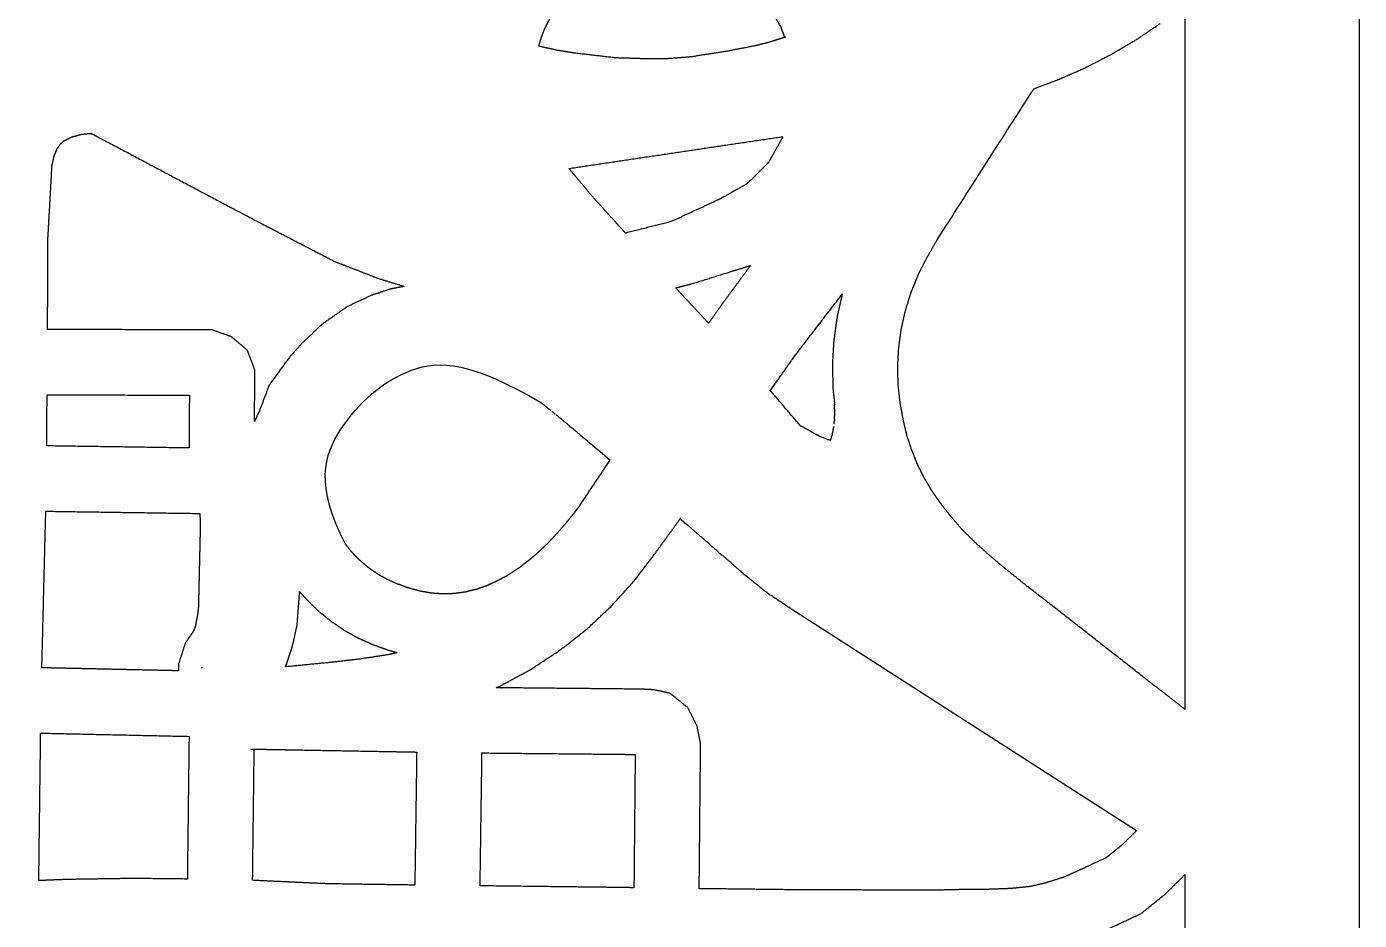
# Model space of a CAD drawing. Header units: millimetres. Extents: x 221 to 753, y -52 to 165.
# Drawn here: x 691.6 to 752.8, y 45.3 to 86.3 of the extents above; entities that cross this region are included whole.
import ezdxf

# ---------------------------------------------------------------- set-up
doc = ezdxf.new("R2010")
doc.units = ezdxf.units.MM
doc.layers.add('Laser$Cut', color=1, linetype='Continuous', true_color=0xff0000)
doc.layers.add('Laser$Outline', color=3, linetype='Continuous', true_color=0x00ff00)

msp = doc.modelspace()

# ---------------------------------------------------------------- linework, layer by layer
at = {"layer": 'Laser$Cut'}
for points in [[(744.791, 54.981), (744.791, 87.362)], [(693.422, -46.069), (744.791, -46.069), (744.791, 47.405)]]:
    msp.add_lwpolyline(points, dxfattribs=at)
at = {"layer": 'Laser$Cut', "lineweight": -3}
msp.add_lwpolyline([(726.887, 59.48), (742.557, 49.416)], dxfattribs=at)
for points, degree in [([(725.531, 87.538), (725.873, 86.927), (726.216, 86.316)], 2), ([(715.36, 86.22), (715.494, 86.486), (715.627, 86.753)], 2), ([(742.577, 85.761), (743.106, 86.121), (743.635, 86.481)], 2), ([(715.104, 85.444), (715.142, 85.585), (715.179, 85.726)], 2), ([(715.179, 85.726), (715.27, 85.973), (715.36, 86.22)], 2), ([(726.389, 85.846), (726.044, 85.738), (725.699, 85.629)], 2), ([(726.216, 86.316), (726.302, 86.081), (726.389, 85.846)], 2), ([(726.44, 85.862), (726.414, 85.854), (726.389, 85.846)], 2), ([(741.363, 85.052), (741.97, 85.407), (742.577, 85.761)], 2), ([(715.295, 85.396), (715.2, 85.42), (715.104, 85.444)], 2), ([(715.991, 85.245), (715.643, 85.32), (715.295, 85.396)], 2), ([(716.739, 85.123), (716.365, 85.184), (715.991, 85.245)], 2), ([(718.643, 84.904), (717.691, 85.014), (716.739, 85.123)], 2), ([(723.698, 85.203), (722.906, 85.078), (722.114, 84.953)], 2), ([(725.058, 85.462), (724.378, 85.332), (723.698, 85.203)], 2), ([(725.699, 85.629), (725.379, 85.545), (725.058, 85.462)], 2), ([(719.903, 84.865), (719.273, 84.885), (718.643, 84.904)], 2), ([(720.992, 84.864), (720.448, 84.865), (719.903, 84.865)], 2), ([(722.114, 84.953), (721.553, 84.908), (720.992, 84.864)], 2), ([(740.163, 84.433), (740.763, 84.743), (741.363, 85.052)], 2), ([(737.981, 83.538), (738.472, 83.723), (738.963, 83.907)], 2), ([(738.963, 83.907), (739.372, 84.086), (739.781, 84.265)], 2), ([(739.781, 84.265), (739.972, 84.349), (740.163, 84.433)], 2), ([(733.393, 76.543), (734.827, 78.783), (736.261, 81.023), (737.696, 83.263)], 3), ([(737.698, 83.262), (737.746, 83.337), (737.794, 83.411), (737.841, 83.486)], 3), ([(737.841, 83.486), (737.911, 83.512), (737.981, 83.538)], 2), ([(738.113, 82.834), (738.113, 82.835), (738.113, 82.835)], 2), ([(694.105, 81.402), (694.321, 81.421), (694.536, 81.441)], 2), ([(692.976, 80.733), (693.056, 80.847), (693.135, 80.962)], 2), ([(693.135, 80.962), (693.221, 81.036), (693.307, 81.111)], 2), ([(693.307, 81.111), (693.392, 81.151), (693.477, 81.191)], 2), ([(693.477, 81.191), (693.563, 81.231), (693.648, 81.272)], 2), ([(693.648, 81.272), (693.877, 81.337), (694.105, 81.402)], 2), ([(716.488, 79.829), (721.395, 80.559), (726.302, 81.289)], 2), ([(726.271, 81.205), (725.956, 80.648), (725.641, 80.092)], 2), ([(726.302, 81.289), (726.286, 81.247), (726.271, 81.205)], 2), ([(692.737, 79.957), (692.788, 80.183), (692.838, 80.408)], 2), ([(692.838, 80.408), (692.907, 80.571), (692.976, 80.733)], 2), ([(692.704, 79.313), (692.72, 79.635), (692.737, 79.957)], 2), ([(716.793, 79.456), (716.641, 79.643), (716.489, 79.829)], 2), ([(725.641, 80.092), (725.143, 79.601), (724.645, 79.11)], 2), ([(692.548, 76.567), (692.626, 77.94), (692.704, 79.313)], 2), ([(717.593, 78.504), (717.193, 78.98), (716.793, 79.456)], 2), ([(724.645, 79.11), (724.044, 78.771), (723.442, 78.432)], 2), ([(719.082, 76.859), (718.338, 77.682), (717.593, 78.504)], 2), ([(723.442, 78.432), (722.309, 77.908), (721.176, 77.385)], 2), ([(721.176, 77.385), (720.145, 77.124), (719.113, 76.864)], 2), ([(692.549, 76.257), (692.549, 76.412), (692.548, 76.567)], 2), ([(719.113, 76.864), (719.098, 76.861), (719.082, 76.859)], 2), ([(732.956, 75.777), (733.174, 76.16), (733.393, 76.543)], 2), ([(692.553, 75.248), (692.551, 75.752), (692.549, 76.257)], 2), ([(705.732, 75.55), (706.738, 75.161), (707.744, 74.771)], 2), ([(724.824, 75.369), (724.179, 74.494), (723.533, 73.62)], 2), ([(723.989, 75.11), (724.406, 75.239), (724.824, 75.369)], 2), ([(732.629, 75.141), (732.792, 75.459), (732.956, 75.777)], 2), ([(692.531, 72.436), (692.542, 73.842), (692.553, 75.248)], 2), ([(707.744, 74.771), (708.332, 74.592), (708.92, 74.412)], 2), ([(722.085, 74.52), (723.037, 74.815), (723.989, 75.11)], 2), ([(732.543, 74.974), (732.586, 75.058), (732.629, 75.141)], 2), ([(708.291, 74.291), (707.86, 74.149), (707.428, 74.006)], 2), ([(708.687, 74.367), (708.489, 74.329), (708.291, 74.291)], 2), ([(708.885, 74.405), (708.786, 74.386), (708.687, 74.367)], 2), ([(708.916, 74.411), (708.9, 74.408), (708.885, 74.405)], 2), ([(708.92, 74.412), (708.918, 74.412), (708.916, 74.411)], 2), ([(721.388, 74.344), (721.736, 74.432), (722.085, 74.52)], 2), ([(722.899, 72.717), (722.144, 73.531), (721.388, 74.344)], 2), ([(723.63, 74.654), (723.63, 74.654), (723.63, 74.654), (723.63, 74.654)], 3), ([(731.93, 73.256), (732.062, 73.685), (732.193, 74.113)], 2), ([(732.193, 74.113), (732.197, 74.121), (732.2, 74.129)], 2), ([(732.2, 74.129), (732.2, 74.13), (732.201, 74.131), (732.202, 74.132)], 3), ([(732.202, 74.127), (732.203, 74.128), (732.203, 74.129), (732.204, 74.13)], 3), ([(706.319, 73.491), (705.72, 73.073), (705.121, 72.655)], 2), ([(707.428, 74.006), (706.874, 73.748), (706.319, 73.491)], 2), ([(723.533, 73.62), (723.216, 73.169), (722.899, 72.717)], 2), ([(726.855, 71.216), (727.948, 72.64), (729.042, 74.064)], 2), ([(729.027, 74.022), (728.908, 73.486), (728.79, 72.95)], 2), ([(729.04, 74.066), (729.034, 74.044), (729.027, 74.022)], 2), ([(728.79, 72.95), (728.753, 72.678), (728.717, 72.406)], 2), ([(731.746, 72.425), (731.827, 72.788), (731.907, 73.151)], 2), ([(731.906, 73.148), (731.906, 73.149), (731.906, 73.15), (731.905, 73.15)], 3), ([(731.907, 73.151), (731.918, 73.204), (731.93, 73.256)], 2), ([(731.918, 73.22), (731.918, 73.22), (731.918, 73.22), (731.918, 73.22)], 3), ([(692.531, 72.434), (692.531, 72.435), (692.531, 72.436)], 2), ([(700.108, 72.411), (696.32, 72.423), (692.531, 72.434)], 2), ([(700.981, 72.098), (700.544, 72.255), (700.108, 72.411)], 2), ([(704.736, 72.287), (704.47, 72.034), (704.204, 71.782)], 2), ([(705.121, 72.655), (704.928, 72.471), (704.736, 72.287)], 2), ([(728.717, 72.406), (728.68, 72.134), (728.643, 71.862)], 2), ([(731.632, 71.578), (731.689, 72.001), (731.746, 72.425)], 2), ([(701.71, 71.478), (701.346, 71.788), (700.981, 72.098)], 2), ([(704.204, 71.782), (703.915, 71.456), (703.625, 71.13)], 2), ([(728.643, 71.862), (728.613, 71.32), (728.583, 70.778)], 2), ([(702.058, 70.574), (701.884, 71.026), (701.71, 71.478)], 2), ([(703.625, 71.13), (703.167, 70.501), (702.709, 69.871)], 2), ([(725.734, 69.623), (726.294, 70.42), (726.855, 71.216)], 2), ([(731.585, 70.737), (731.609, 71.157), (731.632, 71.578)], 2), ([(702.041, 68.21), (702.049, 69.392), (702.058, 70.574)], 2), ([(728.583, 70.778), (728.598, 70.226), (728.614, 69.675)], 2), ([(731.609, 69.88), (731.597, 70.308), (731.585, 70.737)], 2), ([(702.709, 69.871), (702.486, 69.278), (702.264, 68.685)], 2), ([(731.697, 69.075), (731.653, 69.477), (731.609, 69.88)], 2), ([(692.499, 67.086), (692.505, 68.262), (692.511, 69.438)], 2), ([(692.511, 69.434), (695.78, 69.424), (699.049, 69.414)], 2), ([(699.049, 69.414), (699.044, 68.707), (699.04, 67.999)], 2), ([(725.902, 69.433), (725.817, 69.527), (725.732, 69.622)], 2), ([(725.733, 69.622), (725.733, 69.622), (725.734, 69.623)], 2), ([(727.092, 68.037), (726.497, 68.735), (725.902, 69.433)], 2), ([(728.614, 69.675), (728.632, 69.509), (728.65, 69.343)], 2), ([(728.65, 69.343), (728.654, 69.311), (728.657, 69.279)], 2), ([(728.657, 69.279), (728.67, 69.16), (728.683, 69.042)], 2), ([(702.264, 68.685), (702.152, 68.448), (702.041, 68.21)], 2), ([(715.417, 68.9), (715.411, 68.905), (715.406, 68.909), (715.401, 68.913)], 3), ([(715.417, 68.9), (715.422, 68.896), (715.427, 68.892), (715.433, 68.887)], 3), ([(715.433, 68.887), (715.44, 68.881), (715.447, 68.875), (715.455, 68.869)], 3), ([(715.465, 68.861), (715.462, 68.863), (715.46, 68.865), (715.457, 68.867)], 3), ([(715.74, 68.636), (715.726, 68.648), (715.711, 68.66), (715.697, 68.671)], 3), ([(715.757, 68.622), (715.753, 68.625), (715.749, 68.628), (715.746, 68.631)], 3), ([(715.855, 68.542), (715.855, 68.542), (715.757, 68.622), (715.757, 68.622)], 3), ([(728.677, 69.041), (728.677, 69.037), (728.678, 69.033), (728.678, 69.029)], 3), ([(728.681, 68.986), (728.68, 69), (728.679, 69.015), (728.678, 69.029)], 3), ([(728.689, 68.987), (728.69, 68.98), (728.691, 68.972)], 2), ([(728.692, 68.565), (728.692, 68.564), (728.692, 68.563), (728.692, 68.562)], 3), ([(731.843, 68.275), (731.77, 68.675), (731.697, 69.075)], 2), ([(699.04, 67.999), (699.036, 67.495), (699.032, 66.99)], 2), ([(715.921, 68.487), (715.906, 68.5), (715.891, 68.512), (715.877, 68.524)], 3), ([(715.938, 68.474), (715.934, 68.477), (715.93, 68.48), (715.926, 68.484)], 3), ([(715.927, 68.495), (715.933, 68.49), (715.938, 68.486), (715.944, 68.481)], 3), ([(716.041, 68.388), (716.046, 68.385), (716.05, 68.382), (716.054, 68.378)], 3), ([(716.104, 68.337), (716.088, 68.35), (716.073, 68.362), (716.058, 68.375)], 3), ([(716.108, 68.343), (716.11, 68.342), (716.111, 68.34), (716.112, 68.339)], 3), ([(716.12, 68.323), (716.116, 68.327), (716.112, 68.33), (716.108, 68.334)], 3), ([(716.469, 68.035), (716.499, 68.01), (716.529, 67.985), (716.56, 67.96)], 3), ([(716.74, 67.81), (716.68, 67.86), (716.62, 67.91), (716.56, 67.96)], 3), ([(727.092, 68.037), (727.272, 67.936), (727.451, 67.835), (727.631, 67.734)], 3), ([(727.136, 67.986), (727.135, 67.987), (727.133, 67.989)], 2), ([(727.133, 67.988), (727.134, 67.987), (727.135, 67.986), (727.136, 67.986)], 3), ([(728.645, 67.947), (728.645, 67.947), (728.648, 67.969), (728.648, 67.969)], 3), ([(728.664, 68.106), (728.665, 68.118), (728.668, 68.14), (728.669, 68.152)], 3), ([(728.669, 68.152), (728.669, 68.152), (728.674, 68.202), (728.674, 68.202)], 3), ([(728.676, 68.222), (728.675, 68.215), (728.674, 68.208), (728.674, 68.202)], 3), ([(728.676, 68.222), (728.676, 68.227), (728.676, 68.231), (728.677, 68.235)], 3), ([(728.677, 68.238), (728.677, 68.24), (728.677, 68.243), (728.678, 68.245)], 3), ([(728.691, 68.524), (728.691, 68.537), (728.692, 68.55), (728.692, 68.562)], 3), ([(732.004, 67.582), (731.923, 67.929), (731.843, 68.275)], 2), ([(716.767, 67.79), (716.778, 67.781), (716.789, 67.772), (716.799, 67.763)], 3), ([(716.844, 67.724), (716.829, 67.736), (716.814, 67.749), (716.798, 67.762)], 3), ([(716.844, 67.725), (716.846, 67.723), (716.849, 67.721), (716.851, 67.719)], 3), ([(716.949, 67.636), (716.916, 67.663), (716.883, 67.691), (716.85, 67.718)], 3), ([(716.953, 67.634), (717.107, 67.504), (717.262, 67.375), (717.416, 67.245)], 3), ([(727.631, 67.734), (727.66, 67.717), (727.689, 67.701), (727.718, 67.685)], 3), ([(727.653, 67.379), (727.653, 67.379), (727.654, 67.378), (727.654, 67.378)], 3), ([(727.654, 67.378), (727.654, 67.379), (727.653, 67.379)], 2), ([(727.76, 67.662), (727.782, 67.65), (727.805, 67.638), (727.827, 67.626)], 3), ([(727.832, 67.624), (727.834, 67.623), (727.836, 67.622), (727.837, 67.621)], 3), ([(727.838, 67.621), (727.841, 67.619), (727.844, 67.618), (727.847, 67.616)], 3), ([(727.847, 67.616), (727.855, 67.612), (727.864, 67.607), (727.873, 67.603)], 3), ([(727.875, 67.596), (727.878, 67.594), (727.881, 67.593), (727.884, 67.591)], 3), ([(727.886, 67.596), (727.891, 67.593), (727.895, 67.591), (727.899, 67.589)], 3), ([(727.933, 67.572), (727.922, 67.577), (727.91, 67.583), (727.899, 67.589)], 3), ([(728.606, 67.712), (728.606, 67.716), (728.607, 67.719), (728.608, 67.722)], 3), ([(728.608, 67.723), (728.61, 67.73), (728.611, 67.738), (728.612, 67.745)], 3), ([(728.612, 67.745), (728.613, 67.747), (728.613, 67.75), (728.614, 67.752)], 3), ([(728.614, 67.754), (728.618, 67.772), (728.621, 67.79), (728.625, 67.807)], 3), ([(732.238, 66.876), (732.121, 67.229), (732.004, 67.582)], 2), ([(699.031, 66.99), (695.763, 67.038), (692.495, 67.086)], 2), ([(699.032, 66.99), (699.032, 66.99), (699.031, 66.99)], 2), ([(717.416, 67.245), (717.738, 66.975), (718.059, 66.706), (718.38, 66.436)], 3), ([(732.277, 66.781), (732.258, 66.829), (732.238, 66.876)], 2), ([(732.5, 66.226), (732.388, 66.504), (732.277, 66.781)], 2), ([(717.261, 64.764), (717.634, 65.321), (718.007, 65.879), (718.38, 66.436)], 3), ([(732.61, 66.004), (732.555, 66.115), (732.5, 66.226)], 2), ([(732.787, 65.647), (732.698, 65.826), (732.61, 66.004)], 2), ([(733.015, 65.262), (732.901, 65.454), (732.787, 65.647)], 2), ([(733.148, 65.036), (733.082, 65.149), (733.015, 65.262)], 2), ([(733.481, 64.556), (733.315, 64.796), (733.148, 65.036)], 2), ([(717.012, 64.392), (716.931, 64.286), (716.851, 64.18)], 2), ([(717.012, 64.392), (717.095, 64.516), (717.178, 64.64), (717.261, 64.764)], 3), ([(733.564, 64.437), (733.522, 64.497), (733.481, 64.556)], 2), ([(733.997, 63.886), (733.78, 64.161), (733.564, 64.437)], 2), ([(692.273, 56.895), (692.363, 60.49), (692.453, 64.086)], 2), ([(692.453, 64.086), (695.991, 64.034), (699.528, 63.983)], 2), ([(699.528, 63.983), (699.54, 63.742), (699.551, 63.502)], 2), ([(716.69, 63.968), (716.516, 63.754), (716.343, 63.54)], 2), ([(716.821, 64.142), (716.756, 64.055), (716.69, 63.968)], 2), ([(716.851, 64.18), (716.836, 64.161), (716.821, 64.142)], 2), ([(716.85, 64.18), (716.862, 64.197), (716.874, 64.213), (716.874, 64.213)], 3), ([(720.403, 62.096), (720.976, 62.886), (721.549, 63.676)], 2), ([(721.549, 63.676), (721.587, 63.73), (721.624, 63.784)], 2), ([(721.604, 63.721), (721.599, 63.725), (721.594, 63.729), (721.589, 63.734)], 3), ([(721.61, 63.725), (721.61, 63.725), (721.61, 63.725), (721.61, 63.725)], 3), ([(721.622, 63.705), (721.618, 63.709), (721.614, 63.712), (721.61, 63.716)], 3), ([(721.644, 63.697), (721.645, 63.696), (721.645, 63.696), (721.646, 63.695)], 3), ([(734.053, 63.815), (734.025, 63.85), (733.997, 63.886)], 2), ([(734.551, 63.243), (734.302, 63.529), (734.053, 63.815)], 2), ([(699.551, 63.502), (699.515, 61.941), (699.478, 60.38)], 2), ([(716.343, 63.54), (716.129, 63.296), (715.915, 63.052)], 2), ([(721.876, 63.488), (721.878, 63.487), (721.879, 63.486), (721.881, 63.484)], 3), ([(722.021, 63.365), (721.974, 63.405), (721.927, 63.444), (721.881, 63.484)], 3), ([(722.076, 63.317), (722.061, 63.33), (722.039, 63.349), (722.02, 63.365)], 3), ([(722.338, 63.092), (722.329, 63.099), (722.32, 63.107), (722.312, 63.115)], 3), ([(722.345, 63.086), (722.343, 63.087), (722.341, 63.089), (722.339, 63.091)], 3), ([(722.345, 63.086), (722.346, 63.085), (722.348, 63.083), (722.35, 63.082)], 3), ([(735.149, 62.648), (734.85, 62.945), (734.551, 63.243)], 2), ([(706.451, 62.275), (706.338, 62.421), (706.226, 62.567)], 2), ([(715.423, 62.528), (715.346, 62.456), (715.27, 62.385)], 2), ([(715.422, 62.528), (715.43, 62.536), (715.437, 62.543), (715.445, 62.55)], 3), ([(715.446, 62.551), (715.453, 62.558), (715.461, 62.565), (715.468, 62.572)], 3), ([(715.503, 62.603), (715.486, 62.587), (715.469, 62.571)], 2), ([(715.502, 62.605), (715.508, 62.61), (715.513, 62.615), (715.518, 62.62)], 3), ([(715.915, 63.052), (715.717, 62.836), (715.519, 62.62)], 2), ([(715.52, 62.619), (715.52, 62.619), (715.52, 62.619), (715.52, 62.619)], 3), ([(722.711, 62.77), (722.717, 62.765), (722.724, 62.759), (722.73, 62.753)], 3), ([(722.894, 62.614), (722.896, 62.612), (722.899, 62.609), (722.902, 62.607)], 3), ([(722.972, 62.545), (722.949, 62.564), (722.927, 62.583), (722.904, 62.603)], 3), ([(722.975, 62.543), (722.976, 62.542), (722.978, 62.54), (722.979, 62.539)], 3), ([(722.991, 62.528), (722.987, 62.531), (722.983, 62.535), (722.979, 62.538)], 3), ([(722.991, 62.528), (723.035, 62.49), (723.079, 62.451), (723.123, 62.413)], 3), ([(735.762, 62.095), (735.455, 62.372), (735.149, 62.648)], 2), ([(706.702, 62.004), (706.577, 62.139), (706.451, 62.275)], 2), ([(706.982, 61.737), (706.842, 61.87), (706.702, 62.004)], 2), ([(714.845, 62.002), (714.736, 61.908), (714.628, 61.814)], 2), ([(715.043, 62.174), (714.944, 62.088), (714.845, 62.002)], 2), ([(715.062, 62.19), (715.053, 62.182), (715.043, 62.174)], 2), ([(715.27, 62.385), (715.166, 62.287), (715.062, 62.19)], 2), ([(719.469, 60.873), (719.936, 61.485), (720.403, 62.096)], 2), ([(723.122, 62.414), (723.258, 62.296), (723.393, 62.178), (723.528, 62.06)], 3), ([(723.535, 62.067), (723.967, 61.684), (724.4, 61.301)], 2), ([(736.465, 61.495), (736.113, 61.795), (735.762, 62.095)], 2), ([(707.354, 61.436), (707.168, 61.587), (706.982, 61.737)], 2), ([(707.763, 61.161), (707.558, 61.298), (707.354, 61.436)], 2), ([(714.148, 61.458), (713.915, 61.303), (713.683, 61.148)], 2), ([(714.628, 61.814), (714.388, 61.636), (714.148, 61.458)], 2), ([(724.4, 61.301), (724.982, 60.832), (725.565, 60.362)], 2), ([(737.54, 60.635), (737.002, 61.065), (736.465, 61.495)], 2), ([(708.156, 60.943), (707.959, 61.052), (707.763, 61.161)], 2), ([(708.583, 60.753), (708.37, 60.848), (708.156, 60.943)], 2), ([(709.088, 60.57), (708.836, 60.661), (708.583, 60.753)], 2), ([(712.755, 60.685), (712.502, 60.593), (712.248, 60.501)], 2), ([(713.208, 60.892), (712.981, 60.789), (712.755, 60.685)], 2), ([(713.683, 61.148), (713.445, 61.02), (713.208, 60.892)], 2), ([(718.438, 59.734), (718.954, 60.304), (719.469, 60.873)], 2), ([(738.662, 59.764), (738.101, 60.2), (737.54, 60.635)], 2), ([(699.478, 60.38), (699.471, 60.04), (699.465, 59.7)], 2), ([(703.999, 58.873), (704.048, 59.522), (704.097, 60.171)], 2), ([(704.097, 60.171), (704.102, 60.287), (704.108, 60.403)], 2), ([(704.108, 60.401), (704.133, 60.368), (704.158, 60.336)], 2), ([(704.158, 60.336), (704.361, 60.116), (704.564, 59.897)], 2), ([(709.628, 60.418), (709.358, 60.494), (709.088, 60.57)], 2), ([(710.199, 60.319), (709.914, 60.369), (709.628, 60.418)], 2), ([(710.735, 60.285), (710.467, 60.302), (710.199, 60.319)], 2), ([(711.201, 60.302), (710.968, 60.293), (710.735, 60.285)], 2), ([(711.725, 60.375), (711.463, 60.338), (711.201, 60.302)], 2), ([(712.248, 60.501), (711.987, 60.438), (711.725, 60.375)], 2), ([(725.565, 60.362), (726.226, 59.921), (726.887, 59.48)], 2), ([(699.443, 59.511), (699.433, 59.417), (699.422, 59.323)], 2), ([(699.465, 59.7), (699.454, 59.605), (699.443, 59.511)], 2), ([(704.564, 59.897), (704.782, 59.689), (705, 59.481)], 2), ([(705, 59.481), (705.285, 59.251), (705.569, 59.022)], 2), ([(717.317, 58.678), (717.878, 59.206), (718.438, 59.734)], 2), ([(742.819, 56.511), (740.74, 58.138), (738.662, 59.764)], 2), ([(699.32, 58.787), (699.27, 58.666), (699.22, 58.545)], 2), ([(699.422, 59.323), (699.371, 59.055), (699.32, 58.787)], 2), ([(703.786, 57.896), (703.892, 58.385), (703.999, 58.873)], 2), ([(705.569, 59.022), (705.882, 58.811), (706.194, 58.6)], 2), ([(744.791, 58.794), (744.791, 58.795), (744.791, 58.795), (744.791, 58.795)], 3), ([(699.22, 58.545), (699.042, 58.291), (698.865, 58.037)], 2), ([(706.194, 58.6), (706.506, 58.427), (706.817, 58.255)], 2), ([(706.817, 58.255), (707.139, 58.112), (707.461, 57.968)], 2), ([(716.083, 57.714), (716.7, 58.196), (717.317, 58.678)], 2), ([(698.865, 58.037), (698.705, 57.545), (698.545, 57.053)], 2), ([(703.653, 57.49), (703.72, 57.693), (703.786, 57.896)], 2), ([(707.461, 57.968), (707.816, 57.84), (708.171, 57.711)], 2), ([(708.171, 57.711), (708.383, 57.652), (708.595, 57.592)], 2), ([(708.595, 57.592), (708.401, 57.546), (708.206, 57.499)], 2), ([(714.711, 56.81), (715.397, 57.262), (716.083, 57.714)], 2), ([(698.545, 57.053), (698.546, 56.905), (698.547, 56.757)], 2), ([(705.362, 57.123), (704.41, 57.031), (703.458, 56.938)], 2), ([(703.458, 56.938), (703.49, 57.015), (703.521, 57.091)], 2), ([(703.458, 56.938), (703.458, 56.938), (703.458, 56.938)], 2), ([(703.486, 56.942), (703.498, 56.991), (703.51, 57.041), (703.521, 57.091)], 3), ([(703.521, 57.091), (703.587, 57.29), (703.653, 57.49)], 2), ([(706.849, 57.29), (706.105, 57.207), (705.362, 57.123)], 2), ([(708.206, 57.499), (707.528, 57.395), (706.849, 57.29)], 2), ([(698.373, 56.761), (697.031, 56.79), (695.689, 56.82)], 2), ([(698.547, 56.757), (698.46, 56.759), (698.373, 56.761)], 2), ([(699.61, 56.882), (699.612, 56.886), (699.615, 56.891), (699.618, 56.895)], 3), ([(699.611, 56.881), (699.612, 56.882), (699.612, 56.883), (699.613, 56.884)], 3), ([(699.621, 56.9), (699.626, 56.909), (699.632, 56.918), (699.637, 56.927)], 3), ([(713.328, 56.061), (714.019, 56.436), (714.711, 56.81)], 2), ([(744.791, 54.981), (743.805, 55.746), (742.819, 56.511)], 2), ([(713.137, 55.978), (713.233, 56.02), (713.328, 56.061)], 2), ([(720.398, 55.883), (720.111, 55.898), (719.825, 55.913)], 2), ([(721.126, 55.727), (720.762, 55.805), (720.398, 55.883)], 2), ([(721.948, 55.06), (721.537, 55.393), (721.126, 55.727)], 2), ([(722.371, 54.216), (722.159, 54.638), (721.948, 55.06)], 2), ([(692.132, 47.125), (692.175, 50.51), (692.217, 53.895)], 2), ([(692.217, 53.895), (695.626, 53.82), (699.034, 53.746)], 2), ([(722.532, 53.408), (722.452, 53.812), (722.371, 54.216)], 2), ([(699.034, 53.746), (698.994, 50.47), (698.955, 47.193)], 2), ([(722.468, 46.751), (722.5, 50.079), (722.532, 53.408)], 2), ([(701.856, 53.163), (701.941, 53.162), (702.027, 53.16)], 2), ([(701.954, 47.135), (701.99, 50.148), (702.027, 53.16)], 2), ([(702.027, 53.16), (702.31, 53.155), (702.593, 53.15)], 2), ([(702.593, 53.15), (702.966, 53.144), (703.339, 53.137)], 2), ([(703.339, 53.137), (703.42, 53.135), (703.502, 53.134)], 2), ([(709.49, 53.026), (709.447, 49.971), (709.404, 46.915)], 2), ([(712.403, 46.883), (712.447, 49.934), (712.49, 52.985)], 2), ([(712.486, 52.985), (715.041, 52.96), (717.595, 52.935)], 2), ([(717.595, 52.935), (717.829, 52.932), (718.062, 52.93)], 2), ([(718.062, 52.93), (718.365, 52.927), (718.668, 52.924)], 2), ([(718.668, 52.924), (719.097, 52.92), (719.527, 52.916)], 2), ([(719.527, 52.916), (719.524, 52.552), (719.52, 52.189)], 2), ([(719.52, 52.189), (719.517, 51.872), (719.514, 51.555)], 2), ([(719.514, 51.555), (719.491, 49.174), (719.469, 46.794)], 2), ([(742.557, 49.416), (742.221, 49.085), (741.885, 48.754)], 2), ([(741.528, 48.465), (741.349, 48.321), (741.17, 48.176)], 2), ([(741.885, 48.754), (741.706, 48.61), (741.528, 48.465)], 2), ([(741.17, 48.176), (740.585, 47.903), (739.999, 47.63)], 2), ([(693.443, 47.174), (692.787, 47.148), (692.132, 47.121)], 2), ([(696.393, 47.218), (694.918, 47.196), (693.443, 47.174)], 2), ([(696.741, 47.216), (696.567, 47.217), (696.393, 47.218)], 2), ([(698.955, 47.193), (697.848, 47.205), (696.741, 47.216)], 2), ([(739.222, 47.279), (738.794, 47.145), (738.367, 47.011)], 2), ([(739.999, 47.63), (739.61, 47.454), (739.222, 47.279)], 2), ([(743.885, 46.514), (744.338, 46.959), (744.791, 47.405)], 2), ([(744.791, 47.405), (744.791, 47.405), (744.791, 47.405)], 2), ([(692.132, 47.121), (692.132, 47.123), (692.132, 47.125)], 2), ([(705.455, 46.974), (704.974, 46.995), (704.494, 47.015)], 2), ([(707.607, 46.942), (706.531, 46.958), (705.455, 46.974)], 2), ([(709.404, 46.915), (708.505, 46.928), (707.607, 46.942)], 2), ([(709.404, 46.915), (709.404, 46.915), (709.404, 46.915)], 2), ([(712.403, 46.882), (712.403, 46.883), (712.403, 46.883)], 2), ([(726.454, 46.704), (724.461, 46.727), (722.468, 46.751)], 2), ([(734.962, 46.718), (734.169, 46.701), (733.377, 46.683)], 2), ([(735.062, 46.718), (735.012, 46.718), (734.962, 46.718)], 2), ([(735.613, 46.715), (735.588, 46.715), (735.562, 46.716)], 2), ([(736.757, 46.756), (736.185, 46.735), (735.613, 46.715)], 2), ([(737.658, 46.846), (737.207, 46.801), (736.757, 46.756)], 2), ([(738.367, 47.011), (738.013, 46.929), (737.658, 46.846)], 2), ([(742.772, 45.613), (743.329, 46.063), (743.885, 46.514)], 2), ([(741.25, 44.903), (742.011, 45.258), (742.772, 45.613)], 2)]:
    msp.add_open_spline(points, degree=degree, dxfattribs=at)
for points, degree, knots in [([(694.536, 81.441), (698.016, 79.595), (701.495, 77.75), (703.614, 76.65), (705.732, 75.55)], 2, [-136.613576, -136.613576, -136.613576, -130.505743, -130.505743, -124.053121, -124.053121, -124.053121]), ([(732.2, 74.129), (732.286, 74.34), (732.371, 74.552), (732.457, 74.763), (732.543, 74.974)], 2, [-117.6233371, -117.6233371, -117.6233371, -117.1668402, -117.1668402, -116.7103434, -116.7103434, -116.7103434]), ([(715.393, 68.92), (715.39, 68.922), (715.387, 68.924), (715.385, 68.926), (715.382, 68.929), (715.379, 68.931), (715.377, 68.933), (715.374, 68.935), (715.371, 68.937), (715.369, 68.939), (715.335, 68.967), (715.273, 69.017), (715.273, 69.017), (715.273, 69.017), (715.223, 69.058), (715.223, 69.058)], 3, [129.74577, 129.74577, 129.74577, 129.74577, 130.74577, 130.74577, 130.74577, 131.74577, 131.74577, 131.74577, 132.74577, 132.74577, 132.74577, 132.869044, 132.869044, 132.869044, 132.933437, 132.933437, 132.933437, 132.933437]), ([(715.656, 68.705), (715.626, 68.729), (715.597, 68.753), (715.567, 68.777), (715.563, 68.781), (715.465, 68.861), (715.465, 68.861)], 3, [119.504651, 119.504651, 119.504651, 119.504651, 119.6187077, 119.6187077, 119.6187077, 119.7457695, 119.7457695, 119.7457695, 119.7457695]), ([(728.692, 68.681), (728.692, 68.695), (728.691, 68.723), (728.691, 68.738), (728.691, 68.752), (728.69, 68.781), (728.689, 68.795), (728.689, 68.814), (728.688, 68.833), (728.687, 68.853), (728.687, 68.853), (728.685, 68.912), (728.685, 68.912), (728.684, 68.927), (728.682, 68.956), (728.682, 68.971)], 3, [26.5752362, 26.5752362, 26.5752362, 26.5752362, 26.6319507, 26.6319507, 26.6319507, 26.6893666, 26.6893666, 26.6893666, 26.7474899, 26.7474899, 26.7474899, 26.8063251, 26.8063251, 26.8063251, 26.8658776, 26.8658776, 26.8658776, 26.8658776]), ([(728.692, 68.57), (728.692, 68.57), (728.692, 68.625), (728.692, 68.625), (728.692, 68.636), (728.692, 68.658), (728.692, 68.673), (728.692, 68.676), (728.692, 68.68)], 3, [26.3590996, 26.3590996, 26.3590996, 26.3590996, 26.4144286, 26.4144286, 26.4144286, 26.4505386, 26.4505386, 26.4605297, 26.4605297, 26.4605297, 26.4605297]), ([(716.041, 68.388), (716.015, 68.41), (715.954, 68.46), (715.954, 68.46), (715.951, 68.463), (715.949, 68.465), (715.946, 68.467), (715.943, 68.469), (715.94, 68.472), (715.938, 68.474)], 3, [79.276626, 79.276626, 79.276626, 79.276626, 79.377359, 79.377359, 79.377359, 80.377359, 80.377359, 80.377359, 81.377359, 81.377359, 81.377359, 81.377359]), ([(716.469, 68.035), (716.465, 68.039), (716.356, 68.129), (716.356, 68.129), (716.336, 68.145), (716.316, 68.162), (716.28, 68.192), (716.266, 68.203), (716.254, 68.213), (716.229, 68.234), (716.179, 68.275), (716.154, 68.296), (716.151, 68.298), (716.148, 68.3), (716.145, 68.303), (716.143, 68.305), (716.14, 68.307), (716.137, 68.31), (716.134, 68.312), (716.131, 68.314), (716.129, 68.317), (716.126, 68.319), (716.123, 68.321), (716.12, 68.323)], 3, [65.845009, 65.845009, 65.845009, 65.845009, 65.98664, 65.98664, 65.98664, 66.06145, 66.06145, 66.117951, 66.117951, 66.117951, 66.248459, 66.248459, 66.248459, 67.248459, 67.248459, 67.248459, 68.248459, 68.248459, 68.248459, 69.248459, 69.248459, 69.248459, 70.248459, 70.248459, 70.248459, 70.248459]), ([(728.683, 68.308), (728.682, 68.297), (728.681, 68.287), (728.68, 68.276), (728.679, 68.268), (728.679, 68.26), (728.678, 68.251)], 3, [10.095896, 10.095896, 10.095896, 10.095896, 11.095896, 11.095896, 11.095896, 11.969335, 11.969335, 11.969335, 11.969335]), ([(728.682, 68.308), (728.683, 68.321), (728.685, 68.355), (728.685, 68.355), (728.685, 68.355), (728.688, 68.408), (728.688, 68.408), (728.688, 68.408), (728.69, 68.461), (728.69, 68.461), (728.69, 68.474), (728.691, 68.501), (728.691, 68.515)], 3, [13.1569858, 13.1569858, 13.1569858, 13.1569858, 13.1992006, 13.1992006, 13.1992006, 13.2518342, 13.2518342, 13.2518342, 13.3051316, 13.3051316, 13.3051316, 13.3590996, 13.3590996, 13.3590996, 13.3590996]), ([(716.766, 67.789), (716.763, 67.791), (716.76, 67.793), (716.757, 67.796), (716.754, 67.798), (716.752, 67.801), (716.749, 67.803), (716.746, 67.805), (716.743, 67.808), (716.74, 67.81)], 3, [39.46522, 39.46522, 39.46522, 39.46522, 40.46522, 40.46522, 40.46522, 41.46522, 41.46522, 41.46522, 42.46522, 42.46522, 42.46522, 42.46522]), ([(727.718, 67.685), (727.721, 67.683), (727.724, 67.682), (727.727, 67.68), (727.731, 67.678), (727.734, 67.677), (727.737, 67.675), (727.74, 67.673), (727.743, 67.672), (727.746, 67.67), (727.749, 67.668), (727.752, 67.666), (727.755, 67.665)], 3, [0.099866, 0.099866, 0.099866, 0.099866, 1.099866, 1.099866, 1.099866, 2.099866, 2.099866, 2.099866, 3.099866, 3.099866, 3.099866, 4.099866, 4.099866, 4.099866, 4.099866]), ([(727.933, 67.572), (727.958, 67.56), (728.008, 67.535), (728.033, 67.523), (728.033, 67.523), (728.127, 67.479), (728.127, 67.479), (728.127, 67.479), (728.216, 67.441), (728.216, 67.441), (728.248, 67.428), (728.3, 67.408), (728.3, 67.408), (728.3, 67.408), (728.378, 67.38), (728.378, 67.38), (728.378, 67.38), (728.451, 67.357), (728.451, 67.357), (728.451, 67.357), (728.473, 67.352), (728.492, 67.347)], 3, [26.0998655, 26.0998655, 26.0998655, 26.0998655, 26.2107729, 26.2107729, 26.2107729, 26.3146282, 26.3146282, 26.3146282, 26.4114932, 26.4114932, 26.4114932, 26.5014504, 26.5014504, 26.5014504, 26.5845814, 26.5845814, 26.5845814, 26.6610128, 26.6610128, 26.6610128, 26.7010191, 26.7010191, 26.7010191, 26.7010191]), ([(728.492, 67.347), (728.493, 67.348), (728.493, 67.349), (728.493, 67.35), (728.497, 67.359), (728.505, 67.378), (728.509, 67.387), (728.509, 67.387), (728.523, 67.425), (728.523, 67.425), (728.527, 67.435), (728.534, 67.454), (728.537, 67.464), (728.541, 67.474), (728.547, 67.494), (728.55, 67.504), (728.55, 67.504), (728.563, 67.545), (728.563, 67.545), (728.566, 67.555), (728.572, 67.576), (728.575, 67.586), (728.575, 67.586), (728.586, 67.628), (728.586, 67.628), (728.586, 67.628), (728.596, 67.671), (728.596, 67.671), (728.596, 67.671), (728.606, 67.715), (728.606, 67.715)], 3, [13.4344733, 13.4344733, 13.4344733, 13.4344733, 13.438729, 13.438729, 13.438729, 13.4789849, 13.4789849, 13.4789849, 13.5197605, 13.5197605, 13.5197605, 13.5610775, 13.5610775, 13.5610775, 13.6029564, 13.6029564, 13.6029564, 13.645417, 13.645417, 13.645417, 13.6884783, 13.6884783, 13.6884783, 13.7321585, 13.7321585, 13.7321585, 13.7764751, 13.7764751, 13.7764751, 13.8214447, 13.8214447, 13.8214447, 13.8214447]), ([(728.624, 67.807), (728.626, 67.816), (728.632, 67.852), (728.632, 67.852), (728.632, 67.852), (728.639, 67.899), (728.639, 67.899), (728.639, 67.899), (728.645, 67.947), (728.645, 67.947)], 3, [26.873527, 26.873527, 26.873527, 26.873527, 26.9147898, 26.9147898, 26.9147898, 26.9625247, 26.9625247, 26.9625247, 27.010986, 27.010986, 27.010986, 27.010986]), ([(721.876, 63.488), (721.871, 63.492), (721.753, 63.594), (721.753, 63.594), (721.753, 63.594), (721.641, 63.689), (721.641, 63.689), (721.638, 63.692), (721.635, 63.695), (721.632, 63.697), (721.629, 63.7), (721.626, 63.703), (721.622, 63.705)], 3, [79.476603, 79.476603, 79.476603, 79.476603, 79.632123, 79.632123, 79.632123, 79.779496, 79.779496, 79.779496, 80.779496, 80.779496, 80.779496, 81.779496, 81.779496, 81.779496, 81.779496]), ([(722.167, 63.239), (722.161, 63.244), (722.155, 63.249), (722.148, 63.255), (722.145, 63.258), (722.142, 63.26), (722.139, 63.263), (722.118, 63.281), (722.097, 63.299), (722.076, 63.317)], 3, [59.016752, 59.016752, 59.016752, 59.016752, 59.149593, 59.149593, 59.149593, 60.149593, 60.149593, 60.149593, 61.149593, 61.149593, 61.149593, 61.149593]), ([(722.312, 63.115), (722.286, 63.136), (722.205, 63.206), (722.205, 63.206), (722.202, 63.209), (722.199, 63.212), (722.196, 63.214), (722.192, 63.217), (722.189, 63.22), (722.186, 63.222), (722.183, 63.225), (722.18, 63.228), (722.177, 63.231), (722.173, 63.233), (722.17, 63.236), (722.167, 63.239)], 3, [52.022637, 52.022637, 52.022637, 52.022637, 52.149593, 52.149593, 52.149593, 53.149593, 53.149593, 53.149593, 54.149593, 54.149593, 54.149593, 55.149593, 55.149593, 55.149593, 56.149593, 56.149593, 56.149593, 56.149593]), ([(722.433, 63.01), (722.43, 63.013), (722.426, 63.016), (722.423, 63.019), (722.42, 63.021), (722.417, 63.024), (722.414, 63.026), (722.393, 63.045), (722.371, 63.063), (722.35, 63.082)], 3, [40.927452, 40.927452, 40.927452, 40.927452, 40.999342, 40.999342, 40.999342, 41.999342, 41.999342, 41.999342, 42.999342, 42.999342, 42.999342, 42.999342]), ([(715.468, 62.572), (715.469, 62.573), (715.469, 62.573), (715.469, 62.573), (715.472, 62.576), (715.475, 62.578), (715.478, 62.581), (715.48, 62.584), (715.483, 62.586), (715.486, 62.589), (715.488, 62.592), (715.491, 62.594), (715.494, 62.597), (715.494, 62.597), (715.494, 62.597), (715.495, 62.598)], 3, [15.019049, 15.019049, 15.019049, 15.019049, 15.129986, 15.129986, 15.129986, 16.129986, 16.129986, 16.129986, 17.129986, 17.129986, 17.129986, 18.129986, 18.129986, 18.129986, 18.235147, 18.235147, 18.235147, 18.235147]), ([(722.621, 62.848), (722.595, 62.87), (722.566, 62.895), (722.548, 62.911), (722.548, 62.911), (722.433, 63.01), (722.433, 63.01)], 3, [38.7535311, 38.7535311, 38.7535311, 38.7535311, 38.8479392, 38.8479392, 38.8479392, 38.999342, 38.999342, 38.999342, 38.999342]), ([(722.711, 62.77), (722.707, 62.773), (722.704, 62.776), (722.7, 62.78), (722.697, 62.782), (722.694, 62.784), (722.692, 62.787), (722.67, 62.806), (722.648, 62.825), (722.626, 62.844)], 3, [34.617901, 34.617901, 34.617901, 34.617901, 34.695961, 34.695961, 34.695961, 35.695961, 35.695961, 35.695961, 36.695961, 36.695961, 36.695961, 36.695961]), ([(722.894, 62.612), (722.894, 62.612), (722.778, 62.712), (722.778, 62.712), (722.775, 62.715), (722.772, 62.717), (722.769, 62.72), (722.765, 62.723), (722.762, 62.726), (722.759, 62.728), (722.756, 62.731), (722.753, 62.734), (722.749, 62.737), (722.746, 62.74), (722.743, 62.742), (722.74, 62.745), (722.737, 62.748), (722.733, 62.751), (722.73, 62.753)], 3, [25.54283, 25.54283, 25.54283, 25.54283, 25.695961, 25.695961, 25.695961, 26.695961, 26.695961, 26.695961, 27.695961, 27.695961, 27.695961, 28.695961, 28.695961, 28.695961, 29.695961, 29.695961, 29.695961, 30.695961, 30.695961, 30.695961, 30.695961]), ([(695.689, 56.82), (694.209, 56.852), (692.728, 56.885), (692.501, 56.89), (692.273, 56.895)], 2, [30.069458, 30.069458, 30.069458, 34.039929, 34.039929, 34.65008, 34.65008, 34.65008]), ([(719.825, 55.913), (716.623, 55.944), (713.421, 55.976), (713.279, 55.977), (713.137, 55.978)], 2, [12.298653, 12.298653, 12.298653, 20.424989, 20.424989, 20.785445, 20.785445, 20.785445]), ([(703.502, 53.134), (705.928, 53.09), (708.354, 53.047), (708.922, 53.036), (709.49, 53.026)], 2, [-29.035881, -29.035881, -29.035881, -23.456805, -23.456805, -22.150007, -22.150007, -22.150007]), ([(704.494, 47.015), (704.029, 47.037), (703.563, 47.059), (702.759, 47.097), (701.954, 47.135)], 2, [232.7772952, 232.7772952, 232.7772952, 233.1114194, 233.1114194, 233.6891753, 233.6891753, 233.6891753]), ([(719.469, 46.794), (718.606, 46.807), (717.743, 46.819), (717.042, 46.826), (716.341, 46.833), (714.372, 46.858), (712.403, 46.882)], 2, [225.170719, 225.170719, 225.170719, 225.549372, 225.549372, 225.97239, 225.97239, 226.365078, 226.365078, 226.365078]), ([(733.377, 46.683), (732.967, 46.681), (732.558, 46.679), (731.49, 46.682), (730.423, 46.686), (729.252, 46.696), (728.081, 46.705), (727.674, 46.705), (727.268, 46.705), (726.861, 46.704), (726.454, 46.704)], 2, [222.165224, 222.165224, 222.165224, 222.588242, 222.588242, 223.434279, 223.434279, 223.857298, 223.857298, 224.068807, 224.068807, 224.280316, 224.280316, 224.280316]), ([(735.312, 46.717), (735.287, 46.717), (735.262, 46.717), (735.237, 46.717), (735.212, 46.717), (735.187, 46.717), (735.162, 46.717), (735.137, 46.717), (735.112, 46.717), (735.087, 46.718), (735.062, 46.718)], 2, [208.329711, 208.329711, 208.329711, 210.18535, 210.18535, 212.040989, 212.040989, 213.896629, 213.896629, 215.752268, 215.752268, 217.607908, 217.607908, 217.607908]), ([(735.562, 46.716), (735.537, 46.716), (735.512, 46.716), (735.462, 46.716), (735.412, 46.716), (735.387, 46.716), (735.362, 46.716), (735.337, 46.717), (735.312, 46.717)], 2, [199.051513, 199.051513, 199.051513, 200.907153, 200.907153, 204.618432, 204.618432, 206.474071, 206.474071, 208.329711, 208.329711, 208.329711])]:
    msp.add_open_spline(points, degree=degree, knots=knots, dxfattribs=at)
at = {"layer": 'Laser$Cut'}
msp.add_open_spline([(706.226, 62.567), (704.812, 65.286), (705.639, 68.011), (709.101, 71.116), (712.004, 70.959), (715.223, 69.058)], degree=3, dxfattribs=at)
at = {"layer": 'Laser$Outline'}
msp.add_lwpolyline([(752.791, -52.069), (752.791, 165.131), (220.791, 165.131), (220.791, -52.069)], close=True, dxfattribs=at)

doc.saveas('drawing.dxf')
